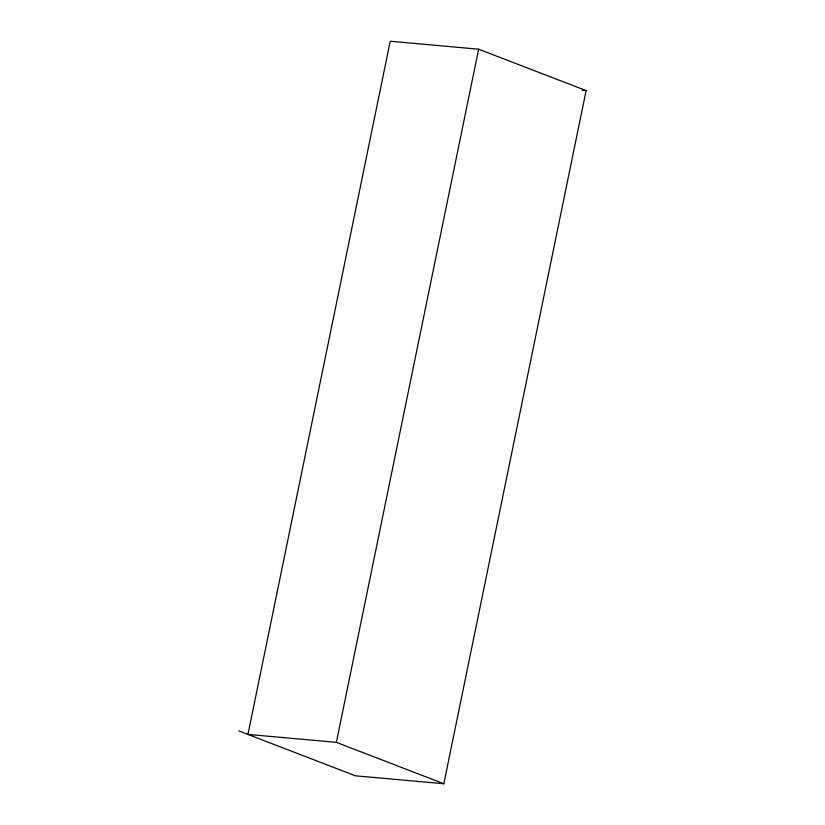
<?xml version="1.0" encoding="UTF-8"?>
<svg xmlns="http://www.w3.org/2000/svg" width="825" height="825" viewBox="0 0 825 825"><rect width="100%" height="100%" fill="white"/><g stroke="black" fill="none" stroke-linecap="round" stroke-linejoin="round"><path stroke-width="1.24" d="M336.353 742.356L478.634 49.201L390.235 41.25L247.943 734.405L336.353 742.356L443.829 783.75L586.111 90.595L478.634 49.201M582.264 90.245L586.111 90.595M443.829 783.75L355.42 775.799L238.889 730.919"/></g></svg>
